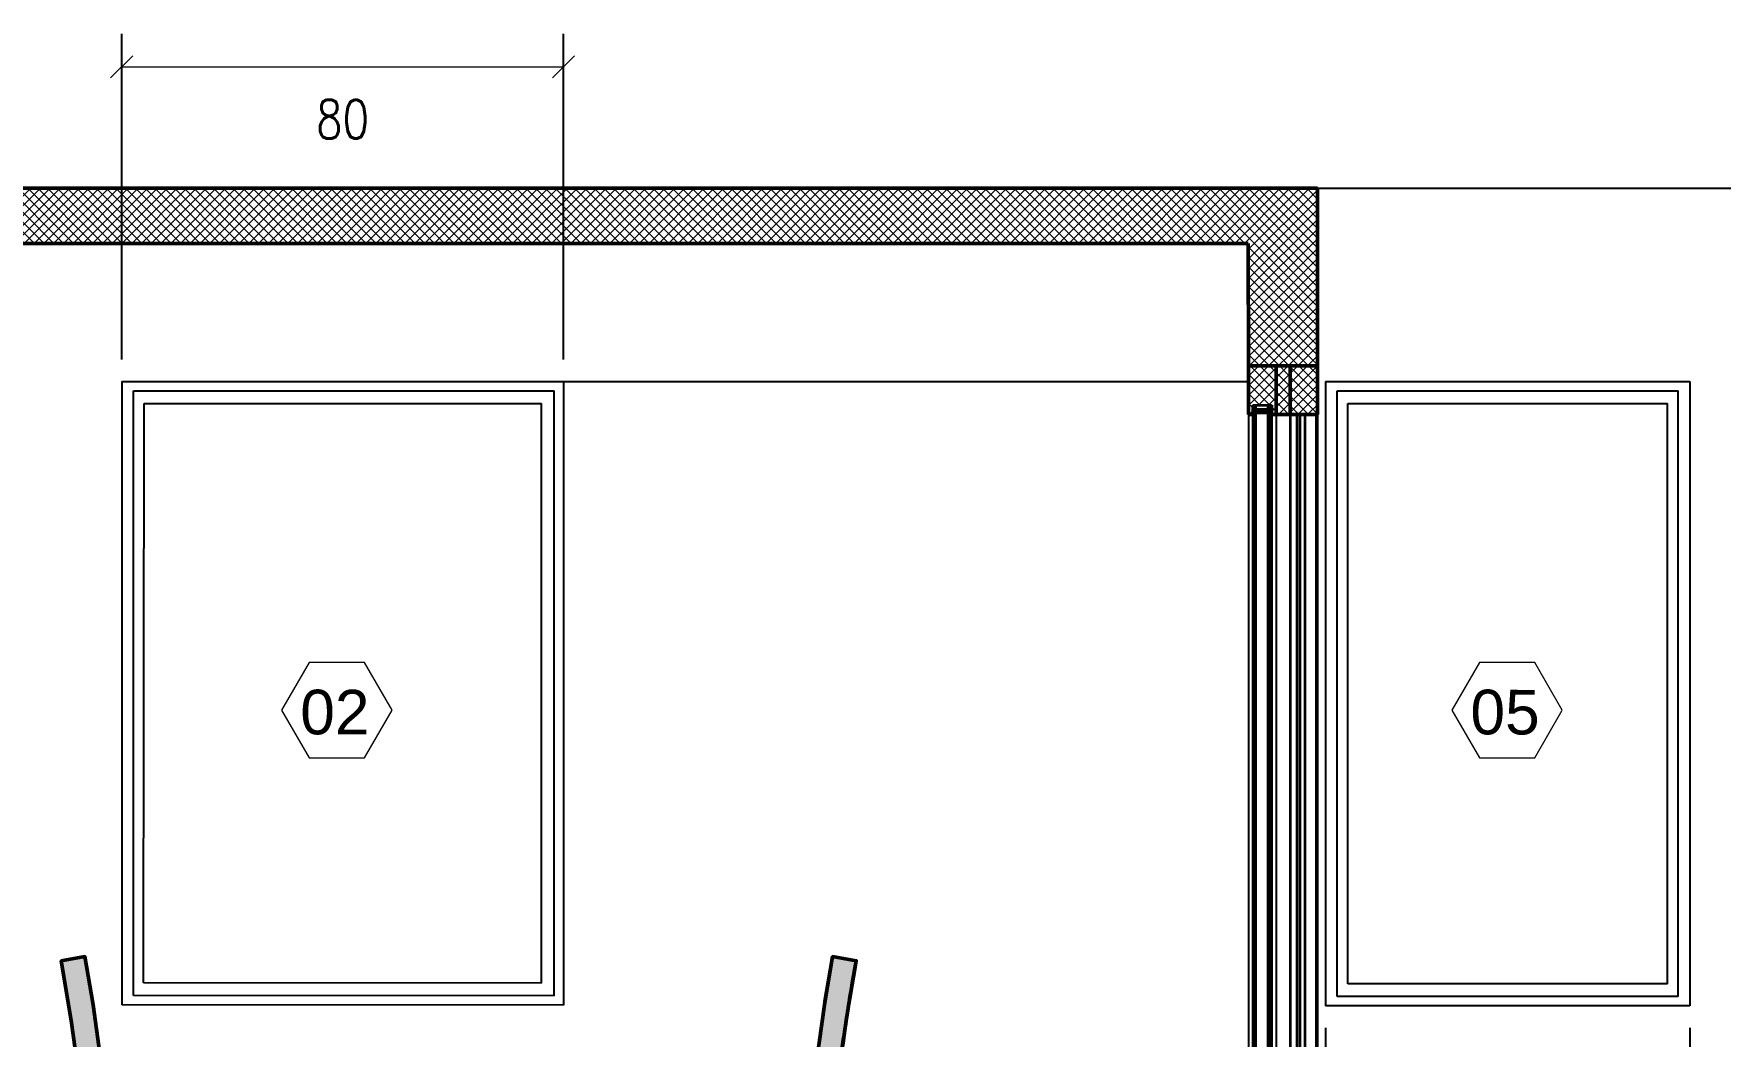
# Model space of a CAD drawing. Header units: inches. Extents: x -1721 to -596, y -6348 to -3031.
# Drawn here: x -917.102 to -914.048, y -3169.454 to -3167.638 of the extents above; entities that cross this region are included whole.
import ezdxf

# ---------------------------------------------------------------- set-up
doc = ezdxf.new("R2010")
doc.units = ezdxf.units.IN
doc.header["$MEASUREMENT"] = 0
for name, color, linetype, lineweight in [('$0$AA - montanti', 7, 'Continuous', 35), ('$0$AA - pareti sezionate', 236, 'Continuous', 50), ('$0$AA - serramenti e porte', 4, 'Continuous', 25), ('$0$AA - struttura finestre', 6, 'Continuous', 25), ('$0$AA pareti non sezionate', 2, 'Continuous', 25), ('$0$J- pareti sezionate', 7, 'Continuous', 50), ('$0$SEZIONE ARREDO', 8, 'Continuous', 25), ('$1$AA - linee quote', 3, 'Continuous', 13), ('$2$A-GLAZ-FULL', 4, 'Continuous', 25), ('$2$A-SECT-PATT', 8, 'Continuous', 18)]:
    doc.layers.add(name, color=color, linetype=linetype, lineweight=lineweight)
doc.layers.add('$0$SEZIONE ARREDO_Num_Penna__251', color=7, linetype='Continuous', lineweight=18, true_color=0x656565)
doc.styles.add('$0$ARIAL', font='Arial.ttf')
doc.styles.add('$4$E-ROMANS', font='romans.shx', dxfattribs={"width": 0.8})
doc.dimstyles.new('$0$E-0100_TICK_12', dxfattribs={"dimscale": 0.001, "dimtxt": 70, "dimasz": 40, "dimexe": 60, "dimexo": 40, "dimgap": 60, "dimtad": 4, "dimdec": 0, "dimlfac": 100, "dimzin": 0, "dimdsep": 46, "dimtxsty": '$4$E-ROMANS', "dimblk": 'OBLIQUE', "dimblk1": 'OBLIQUE', "dimblk2": 'OBLIQUE', "dimcen": 60, "dimclrd": 256, "dimclre": 256, "dimclrt": 256, "dimadec": 0, "dimazin": 0, "dimtfac": 1, "dimtdec": 0, "dimtmove": 1, "dimatfit": 3, "dimldrblk": '$0$_Open90', "dimfxl": 1, "dimtfill": 1, "dimtolj": 1, "dimtzin": 0, "dimlwd": -1, "dimarcsym": 0})

# ---------------------------------------------------------------- blocks, each defined once
blk = doc.blocks.new('_Oblique')
at = {"color": 0, "linetype": 'ByBlock', "lineweight": -2}
blk.add_line((-0.5, -0.5), (0.5, 0.5), dxfattribs=at)
blk = doc.blocks.new('*D1058')
at = {"layer": '$1$AA - linee quote', "linetype": 'Continuous', "lineweight": -2, "transparency": 16777216}
for p, q in [((-916.9428608176185, -3168.228350579252), (-916.9428608176185, -3167.638175620639)), ((-916.1428608176317, -3168.22825057925), (-916.1428608176317, -3167.638175620639))]:
    blk.add_line(p, q, dxfattribs=at)
at = {"layer": '$1$AA - linee quote', "transparency": 16777216}
blk.add_line((-916.9428608176185, -3167.698175620639), (-916.1428608176317, -3167.698175620639), dxfattribs=at)
at = {"layer": 'DEFPOINTS', "color": 0, "linetype": 'Continuous', "transparency": 16777216}
for p in [(-916.1428608176317, -3167.698175620639), (-916.9428608176185, -3168.268350579252), (-916.1428608176317, -3168.26825057925, -2.978688645137255e-06)]:
    blk.add_point(p, dxfattribs=at)
at = {"layer": '$1$AA - linee quote', "linetype": 'Continuous', "transparency": 16777216, "xscale": 0.04, "yscale": 0.04, "zscale": 0.04, "rotation": 180}
blk.add_blockref('_Oblique', (-916.9428608176185, -3167.698175620639), dxfattribs=at)
at = {"layer": '$1$AA - linee quote', "linetype": 'Continuous', "transparency": 16777216, "xscale": 0.04, "yscale": 0.04, "zscale": 0.04}
blk.add_blockref('_Oblique', (-916.1428608176317, -3167.698175620639), dxfattribs=at)
at = {"layer": '$1$AA - linee quote', "linetype": 'Continuous', "transparency": 16777216, "insert": (-916.5428608176251, -3167.793175620639), "char_height": 0.07, "attachment_point": 5, "style": '$4$E-ROMANS', "bg_fill": 3, "box_fill_scale": 1.25, "bg_fill_color": 256, "bg_fill_true_color": 13158600, "bg_fill_transparency": 0}
blk.add_mtext('\\A1;80', dxfattribs=at)
blk = doc.blocks.new('$0$_Open90')
at = {"color": 0, "linetype": 'ByBlock', "lineweight": -2}
for p, q in [((-19.68503937007874, 19.68503937007874), (0, 0)), ((0, 0), (-39.37007874015748, 0)), ((0, 0), (-19.68503937007874, -19.68503937007874))]:
    blk.add_line(p, q, dxfattribs=at)
blk = doc.blocks.new('*D1059')
at = {"layer": '$1$AA - linee quote', "linetype": 'Continuous', "lineweight": -2, "transparency": 16777216}
for p, q in [((-914.7625693352575, -3169.438980298807), (-914.7625693352575, -3170.766134355539)), ((-914.102860609054, -3169.438980298807), (-914.102860609054, -3170.766134355539))]:
    blk.add_line(p, q, dxfattribs=at)
at = {"layer": '$1$AA - linee quote', "transparency": 16777216}
blk.add_line((-914.7625693352575, -3170.706134355539), (-914.102860609054, -3170.706134355539), dxfattribs=at)
at = {"layer": 'DEFPOINTS', "color": 0, "linetype": 'Continuous', "transparency": 16777216}
for p in [(-914.7625693352575, -3169.398980298807), (-914.102860609054, -3169.398980298807), (-914.102860609054, -3170.706134355539)]:
    blk.add_point(p, dxfattribs=at)
at = {"layer": '$1$AA - linee quote', "linetype": 'Continuous', "transparency": 16777216, "xscale": 0.04, "yscale": 0.04, "zscale": 0.04, "rotation": 180}
blk.add_blockref('_Oblique', (-914.7625693352575, -3170.706134355539), dxfattribs=at)
at = {"layer": '$1$AA - linee quote', "linetype": 'Continuous', "transparency": 16777216, "xscale": 0.04, "yscale": 0.04, "zscale": 0.04}
blk.add_blockref('_Oblique', (-914.102860609054, -3170.706134355539), dxfattribs=at)
at = {"layer": '$1$AA - linee quote', "linetype": 'Continuous', "transparency": 16777216, "insert": (-914.4327149721557, -3170.801134355539), "char_height": 0.07, "attachment_point": 5, "style": '$4$E-ROMANS', "bg_fill": 3, "box_fill_scale": 1.25, "bg_fill_color": 256, "bg_fill_true_color": 13158600, "bg_fill_transparency": 0}
blk.add_mtext('\\A1;66', dxfattribs=at)

msp = doc.modelspace()

# ---------------------------------------------------------------- hatches: boundary and pattern name
at = {"layer": '$0$AA - montanti'}
h = msp.add_hatch(dxfattribs=at)
h.set_pattern_fill('ANSI31', color=256, scale=0.002000000000032016, angle=540)
h.set_pattern_definition([(224.9999999999996, (-914.8779917457808, -3168.322159637371), (0.0001767766952994666, -0.0001767766952994646), [])])
h.paths.add_polyline_path([(-914.8888726037701, -3168.321175377145), (-914.8888726047752, -3168.325175369505), (-914.8671108869381, -3168.325175374983), (-914.867110886783, -3168.321166056189), (-914.8691042242272, -3168.319143899756), (-914.8868401878385, -3168.319143899756)])
h.paths.add_polyline_path([(-914.8695230185826, -3168.320143899758), (-914.8681042242699, -3168.321585022567), (-914.868104224524, -3168.324175375077), (-914.88787260454, -3168.324175377018), (-914.8878726038894, -3168.321589726112), (-914.8864261095629, -3168.320143899758)], flags=16)
at = {"layer": '$0$J- pareti sezionate', "linetype": 'Continuous', "true_color": 0x656565}
h = msp.add_hatch(color=251, dxfattribs=at)
h.dxf.hatch_style = 1
h.paths.add_polyline_path([(-916.9702842839553, -3169.573549273645), (-916.9945552639118, -3169.397276653379), (-917.009376048399, -3169.310070160631), (-917.0522038711952, -3169.31774150194), (-917.034319477839, -3169.425629128773), (-917.0191562168771, -3169.534067549467), (-917.0058287986461, -3169.651609799459), (-917.0002625671594, -3169.758897915014), (-916.9994649334513, -3169.798169731784), (-916.9771654630455, -3169.798168050062), (-916.9561695731137, -3169.798168050062), (-916.9604653602936, -3169.668218145474)])
at = {"layer": '$0$SEZIONE ARREDO_Num_Penna__251', "linetype": 'Continuous', "lineweight": 18, "true_color": 0x656565}
h = msp.add_hatch(color=251, dxfattribs=at)
edge = h.paths.add_edge_path()
edge.add_line((-915.6703032947067, -3169.397159364841), (-915.6945742746638, -3169.573431985107))
edge.add_line((-915.6945742746638, -3169.573431985107), (-915.704393198325, -3169.668100856938))
edge.add_line((-915.704393198325, -3169.668100856938), (-915.7086894229176, -3169.79806399355))
edge.add_line((-915.7086894229176, -3169.79806399355), (-915.6653936254766, -3169.798052507356))
edge.add_arc((-913.8433943968615, -3169.803748412618), 1.822008131817887, 172.5609703614816, 179.8208834209486, ccw=False)
edge.add_arc((-925.5555417847505, -3168.275295888252), 9.989450866571262, 352.5655395532592, 352.761586796096)
edge.add_arc((-911.362871849306, -3170.07754152011), 4.317189882804461, 169.861904000301, 172.7665042774615, ccw=False)
edge.add_line((-915.6126546874235, -3169.317624213404), (-915.6554825102198, -3169.309952872096))
edge.add_line((-915.6554825102198, -3169.309952872096), (-915.6569068159561, -3169.317946799075))
edge.add_line((-915.6569068159561, -3169.317946799075), (-915.669358543728, -3169.391573109654))
edge.add_line((-915.669358543728, -3169.391573109654), (-915.6703032947067, -3169.397159364841))
at = {"layer": '$2$A-SECT-PATT', "true_color": 0x000000}
h = msp.add_hatch(dxfattribs=at)
h.set_pattern_fill('ANSI37', color=18, scale=0.1, angle=540)
h.set_pattern_definition([(224.9999999999999, (-952.9250715908724, -3236.068170914265), (0.008838834764831844, -0.008838834764831795), []), (314.9999999999999, (-952.9250715908724, -3236.068170914265), (0.008838834764831858, 0.008838834764831783), [])])
h.paths.add_polyline_path([(-914.8594566828858, -3168.31084635876), (-914.8594566828858, -3168.328078576992), (-914.7773027261647, -3168.328078576992), (-914.7773027261647, -3167.918250579249), (-917.7628608176336, -3167.918250579249), (-917.902860817637, -3167.918250579249), (-917.902860817637, -3170.268250579289), (-917.7628608176336, -3170.268250579289), (-917.7628608176336, -3168.018250579256), (-914.9027928782816, -3168.018250579256), (-914.9020977300761, -3168.328078576992), (-914.8948799382279, -3168.328078576992), (-914.8948799382279, -3168.31084635876)])

# ---------------------------------------------------------------- linework, layer by layer
at = {"layer": '$0$AA - montanti'}
for p, q in [((-914.8266077346, -3168.32807856719, -7.841645119175472e-06), (-914.8266077345896, -3170.144000569483, -7.841645119175472e-06)), ((-914.8147002497213, -3168.32807856719, -7.841645119175472e-06), (-914.8147002497213, -3170.144000569483, -7.841645119175472e-06)), ((-914.8095002497952, -3168.32807856719, -7.841645119175472e-06), (-914.8095002497952, -3170.144000569483, -7.841645119175472e-06)), ((-914.8002224971228, -3168.32807856719, -7.841645119175472e-06), (-914.8002224971228, -3170.144000569483, -7.841645119175472e-06)), ((-914.7792027472182, -3170.144000569483, -7.841645119175472e-06), (-914.7792027472182, -3168.32807856719, -7.841645119175472e-06)), ((-914.777202747241, -3170.144000569483, -7.841645119176581e-06), (-914.7773027261647, -3168.328078576984, -7.841645119175472e-06))]:
    msp.add_line(p, q, dxfattribs=at)
at = {"layer": '$0$AA - montanti', "ltscale": 255.9800074555778, "extrusion": (-0.0001668435556224, -1.488498061015345e-14, 0.9999999860816139)}
for points, elevation in [([(-914.8670953867078, -3168.311078583199), (-914.8671020492072, -3168.321166056178), (-914.8690953866801, -3168.31914389975), (-914.8868313505372, -3168.31914389975), (-914.8888637664969, -3168.321175377143), (-914.8888637639587, -3168.311078578732), (-914.8670953867078, -3168.311078583199)], 0.1292890824676047), ([(-914.8888637664969, -3168.321175377143), (-914.8868313505372, -3168.31914389975), (-914.8690953866801, -3168.31914389975), (-914.867095386707, -3168.321175375006), (-914.867095386707, -3168.325175374972), (-914.8888637675042, -3168.325175377105), (-914.8888637664969, -3168.321175377143)], 0.1292890824676042)]:
    msp.add_lwpolyline(points, dxfattribs=dict(at, elevation=elevation))
at = {"layer": '$0$AA - montanti'}
for points, elevation in [([(-914.8868401878385, -3168.31914389975), (-914.8691042242272, -3168.31914389975), (-914.867110886783, -3168.321166056178), (-914.8671108869381, -3168.325175374972), (-914.8888726047752, -3168.325175369497), (-914.8888726037701, -3168.321175377143), (-914.8868401878385, -3168.31914389975)], -0.02335389131368491), ([(-914.8864261095629, -3168.320143899747), (-914.8695230185826, -3168.320143899747), (-914.8681042242699, -3168.321585022562), (-914.868104224524, -3168.324175375068), (-914.88787260454, -3168.324175377007), (-914.8878726038894, -3168.321589726103), (-914.8864261095629, -3168.320143899747)], -0.02335382222739242)]:
    msp.add_lwpolyline(points, dxfattribs=dict(at, elevation=elevation))
at = {"layer": '$0$AA - montanti', "ltscale": 255.9800074555778, "extrusion": (-0.0001668435556224, -1.488498061015345e-14, 0.9999999860816139), "elevation": 0.1292890824676056}
msp.add_lwpolyline([(-914.8878637666023, -3168.321589726103), (-914.886417272253, -3168.320143899747), (-914.8695141810401, -3168.320143899747), (-914.8680953867072, -3168.321585022562), (-914.8680953867072, -3168.324175375068), (-914.887863767253, -3168.324175377007)], close=True, dxfattribs=at)
at = {"layer": '$0$AA - pareti sezionate'}
for p, q in [((-917.902860817637, -3167.918250579247), (-914.7773027261647, -3167.918250579247)), ((-914.7773027261647, -3168.220450579252), (-914.7773027261647, -3167.918250579247)), ((-917.7628608176336, -3168.01825057925), (-914.9027928782816, -3168.01825057925)), ((-914.9020977300761, -3168.240078567186, -7.841645119175472e-06), (-914.9027928782816, -3168.01825057925)), ((-914.9020977300761, -3168.32807856719, -7.841645119175472e-06), (-914.9020977300761, -3168.240078567186, -7.841645119174848e-06)), ((-914.9020977300761, -3168.240078567186, -7.841645119175472e-06), (-914.7773027261647, -3168.240078567186, -7.841645119133211e-06)), ((-914.8520977732786, -3168.32807856719, -7.841645119175472e-06), (-914.8520977732786, -3168.240078567186, -7.841645119175472e-06)), ((-914.8267077135233, -3168.328078576984, -7.841645119175472e-06), (-914.8267077135233, -3168.240078567186, -7.841645119175472e-06)), ((-914.7773027261647, -3168.240078567186, -7.841645119175472e-06), (-914.7773027261647, -3168.220450579252)), ((-914.7773027263939, -3168.328074231477, -7.841645119175455e-06), (-914.7773027263939, -3168.240078567186, -7.841645119147093e-06)), ((-914.9020977300761, -3168.32807856719, -7.841645119175472e-06), (-914.8948799382279, -3168.32807856719, -7.841645119175472e-06)), ((-914.7773027263939, -3168.328074231477, -7.841645119175455e-06), (-914.8594566828858, -3168.328074231477, -7.80849890749479e-06))]:
    msp.add_line(p, q, dxfattribs=at)
at = {"layer": '$0$AA - serramenti e porte'}
for p, q in [((-914.7628608175844, -3168.268350579252), (-914.609723568333, -3168.268311099659)), ((-914.7628608175844, -3168.268350579252), (-914.7628608175844, -3169.398980298807)), ((-914.609723568333, -3168.268311099659), (-914.102860609054, -3168.268263677616, -2.334014348062972e-06)), ((-914.102860609054, -3168.268350579252), (-914.102860609054, -3169.398980298807)), ((-916.9214182746689, -3168.285045051806), (-916.7897192630163, -3168.285011099103)), ((-916.921404678041, -3169.380555329615), (-916.9214182746689, -3168.285045051806)), ((-916.7897235683654, -3168.285011099659), (-916.1595245285324, -3168.285011099659)), ((-916.1595245285324, -3169.381176979876), (-916.1595245285324, -3168.285011099505)), ((-914.7414182746357, -3168.285045051807), (-914.609719262984, -3168.285011099104)), ((-914.7414182746357, -3169.382280298811), (-914.7414182746357, -3168.285045051807)), ((-914.609723568333, -3168.28501109966), (-914.1243031520027, -3168.285045051807)), ((-914.1243031520027, -3169.382280298811), (-914.1243031520027, -3168.285045051807)), ((-916.9031020632876, -3169.35760539484), (-916.9022456785466, -3168.308040109769)), ((-916.9022516080679, -3168.308040111301), (-916.7897133334972, -3168.308011098338)), ((-916.7897235683654, -3168.308011099658), (-916.1824893893438, -3168.308011099472)), ((-916.1824570547201, -3169.358193399608), (-916.1824893893438, -3168.308011099502)), ((-914.9020977300761, -3168.32807856719, -7.841645119175472e-06), (-914.9020977300722, -3168.504365861414, -7.841645119175472e-06)), ((-914.8520977732786, -3168.32807856719, -7.841645119175472e-06), (-914.8519977943546, -3170.144000579277, -7.841645119175472e-06)), ((-914.7222516080315, -3168.308040111302), (-914.6097133334623, -3168.308011098341)), ((-914.7222516080315, -3169.359280298811), (-914.7222456785134, -3168.308040109771)), ((-914.609723568333, -3168.30801109966), (-914.143475748126, -3168.308040109771)), ((-914.1434698186049, -3169.359280298811), (-914.143475748126, -3168.308040109771)), ((-914.9020977335541, -3168.504365861414, -7.841645119175472e-06), (-914.9020977335502, -3170.143769480478, -7.841645119175472e-06)), ((-916.1824570547201, -3169.358193399608), (-916.9031020632876, -3169.35760539484)), ((-914.1434698186209, -3169.359277034187), (-914.7222516080315, -3169.359280298811)), ((-916.1430155232453, -3169.397854172167), (-916.9428608176166, -3169.397201544533)), ((-916.1595245285324, -3169.381190461364), (-916.921404678041, -3169.380555329634)), ((-914.1243031520027, -3169.382280298811), (-914.7414182746357, -3169.382280298811))]:
    msp.add_line(p, q, dxfattribs=at)
at = {"layer": '$0$AA - struttura finestre', "extrusion": (-0.0001668435556224, -1.488498061015345e-14, 0.9999999860816139)}
for p, q in [((-914.8938786136488, -3168.311078567191, -7.841645119175472e-06), (-914.8938784623457, -3170.161000579276, -7.841645119175472e-06)), ((-914.8898783769931, -3168.311078578732, -7.841645119175472e-06), (-914.8938783769385, -3168.311078578732, -7.841645119175472e-06)), ((-914.892878613662, -3168.311078567191, -7.841645119175472e-06), (-914.8928784623589, -3170.161000579276, -7.841645119175472e-06)), ((-914.8918786136752, -3168.311078567191, -7.841645119175472e-06), (-914.8918784623721, -3170.161000579276, -7.841645119175472e-06)), ((-914.8908786136866, -3168.311078567191, -7.841645119175472e-06), (-914.8908784623839, -3170.161000579276, -7.841645119175472e-06)), ((-914.8898786137034, -3168.311078567191, -7.841645119175472e-06), (-914.8898784624004, -3170.161000579276, -7.841645119175472e-06)), ((-914.8888785189922, -3168.312080141014, -7.841645119175472e-06), (-914.8898783769931, -3168.311078578732, -7.841645119175472e-06)), ((-914.8888776483816, -3168.325175377105, -7.841645119175472e-06), (-914.8888798516916, -3170.146903769362, -7.841645119175472e-06)), ((-914.8671042242827, -3170.146903771495, -4.209731697887854e-06), (-914.8671108869381, -3168.325175374972, -0.02335389131368491)), ((-914.8661081186237, -3170.161000567738, -7.807271158051684e-06), (-914.8661081189329, -3168.311078578732, -7.807271158051684e-06)), ((-914.865108118681, -3170.161000567735, -7.807271158051684e-06), (-914.8651081189901, -3168.311078578732, -7.807271158051684e-06)), ((-914.8641081186963, -3170.161000567735, -7.807271158051684e-06), (-914.8641081190085, -3168.311078578732, -7.807271158051684e-06)), ((-914.8641081183277, -3168.311078578732, -7.807271158051684e-06), (-914.8641081182946, -3170.161000567735, -7.807271158051684e-06)), ((-914.8641081194646, -3168.311078578732, -7.807271158051684e-06), (-914.864108118962, -3170.161000567735, -7.807271158051684e-06)), ((-914.864108118174, -3168.311078578732, -7.807271158051684e-06), (-914.8641081182451, -3170.161000567735, -7.807271158051684e-06)), ((-914.8641081208644, -3168.311078578732, -7.807271158051684e-06), (-914.8641081215454, -3170.161000567735, -7.807271158051684e-06)), ((-914.8637281187226, -3170.161000567735, -7.807271158051684e-06), (-914.8637281180406, -3168.311078578732, -7.807271158051684e-06)), ((-914.8637281192366, -3170.161000567735, -7.807271158051684e-06), (-914.8637281174686, -3168.311078578732, -7.807271158051684e-06)), ((-914.8637273405723, -3170.161000567735, -7.807271158051684e-06), (-914.8637273408832, -3168.311078578732, -7.807271158051684e-06)), ((-914.862727340584, -3170.161000567735, -7.807271158051684e-06), (-914.8627273408931, -3168.311078578732, -7.807271158051684e-06)), ((-914.8617273406412, -3170.161000567735, -7.807271158051684e-06), (-914.8617273409503, -3168.311078578732, -7.807271158051684e-06)), ((-914.8607273407091, -3170.16100056773, -7.807271158051684e-06), (-914.8607273409973, -3168.311078578732, -7.807271158051684e-06)), ((-914.8597273398324, -3168.312078583475, -7.807271158051684e-06), (-914.8597273398038, -3170.16000056236, -7.807271158051684e-06))]:
    msp.add_line(p, q, dxfattribs=at)
at = {"layer": '$0$AA - struttura finestre'}
for p, q in [((-914.8607273409973, -3168.311078578732, -7.807271158051684e-06), (-914.8671042242819, -3168.311078583199, -0.02335059849530602)), ((-914.8597273398324, -3168.312078583475, -7.807271158051684e-06), (-914.8607273409973, -3168.311078578732, -7.807271158051684e-06))]:
    msp.add_line(p, q, dxfattribs=at)
at = {"layer": '$0$AA - struttura finestre', "elevation": -7.841645119175472e-06}
msp.add_lwpolyline([(-914.8938783769385, -3168.311078578732), (-914.8948799382279, -3168.31207859495), (-914.8948799382008, -3170.16000055215), (-914.8938783775403, -3170.161000567735)], dxfattribs=at)
at = {"layer": '$0$AA - struttura finestre', "const_width": 0.0003000000000048024, "elevation": -7.807271158051684e-06}
msp.add_lwpolyline([(-914.8639181206735, -3170.161000567735), (-914.8639181189044, -3168.311078578732)], dxfattribs=at)
at = {"layer": '$0$AA pareti non sezionate'}
for p, q in [((-914.7773027261647, -3167.918250579247), (-911.7603549951898, -3167.918250579247)), ((-916.1428608176317, -3168.26825057925, -2.978688645137255e-06), (-914.9020977300761, -3168.26825057925, -7.841645119175309e-06))]:
    msp.add_line(p, q, dxfattribs=at)
at = {"layer": '$0$J- pareti sezionate'}
for p, q in [((-915.6554825102198, -3169.309952872096), (-915.6126546874237, -3169.317624213404)), ((-915.6703032947067, -3169.397159364841), (-915.669358543728, -3169.391573109654))]:
    msp.add_line(p, q, dxfattribs=at)
at = {"layer": '$0$J- pareti sezionate', "flags": 128}
for points in [[(-915.7086928627401, -3169.798168050063), (-915.704393198325, -3169.668100856938), (-915.6945742746634, -3169.573431985107), (-915.6703032947067, -3169.397159364841), (-915.6569068159561, -3169.317946799075), (-915.6554825102198, -3169.309952872096)], [(-915.6670065908589, -3169.377666155082), (-915.6569068159561, -3169.317946799075), (-915.6554825102198, -3169.309952872096)]]:
    msp.add_lwpolyline(points, dxfattribs=at)
msp.add_lwpolyline([(-915.6703032947067, -3169.397159364841), (-915.6945742746638, -3169.573431985107), (-915.704393198325, -3169.668100856938), (-915.7086894229176, -3169.79806399355), (-915.6653936254766, -3169.798052507356, -0.03168794641839276), (-915.6500670457201, -3169.567851036039, 0.0008554176778871877), (-915.6457023430612, -3169.533950271146, -0.01267438817901934), (-915.6126546874235, -3169.317624213404), (-915.6554825102198, -3169.309952872096), (-915.6569068159561, -3169.317946799075), (-915.669358543728, -3169.391573109654)], format="xyb", close=True, dxfattribs=at)
at = {"layer": '$0$J- pareti sezionate', "color": 7, "linetype": 'Continuous', "true_color": 0xffffff}
msp.add_lwpolyline([(-916.9994649347628, -3169.798169731785), (-916.9561656958767, -3169.798285338603), (-916.9604653602936, -3169.668218145478), (-916.9702842839553, -3169.573549273648), (-916.9945552639118, -3169.397276653383), (-917.009376048399, -3169.310070160634), (-917.0522038711952, -3169.317741501943), (-917.034319477839, -3169.425629128777), (-917.0191562168771, -3169.53406754947), (-917.0058287986461, -3169.651609799463), (-917.0002625671594, -3169.758897915017), (-916.9994649334513, -3169.79816973179)], dxfattribs=at)
at = {"layer": '$0$J- pareti sezionate'}
msp.add_open_spline([(-915.6126311402859, -3169.31749276214), (-915.6199544985486, -3169.358372573582), (-915.6255433216832, -3169.392031838656), (-915.630025559279, -3169.420928724704), (-915.6345077968749, -3169.449825610752), (-915.6378834489312, -3169.473960117778), (-915.6407803072433, -3169.495819424137), (-915.6422287363988, -3169.506749077317), (-915.6435574671264, -3169.517109930322), (-915.6448472066977, -3169.527232227622), (-915.6461369462688, -3169.537354524925), (-915.6473876946818, -3169.547238266536), (-915.6486695889179, -3169.557129222799), (-915.6499514831535, -3169.567020179062), (-915.6512645231588, -3169.576918349998), (-915.6525578724879, -3169.587075178163), (-915.6538512218169, -3169.597232006328), (-915.6551248805266, -3169.607647491663), (-915.6563406814159, -3169.618659719358), (-915.6575564823046, -3169.629671947045), (-915.6587144255094, -3169.64128091692), (-915.6597724596608, -3169.653800811896), (-915.6608304938134, -3169.666320706884), (-915.6617886187009, -3169.679751527111), (-915.6626027832586, -3169.694406727545), (-915.663416947816, -3169.709061927978), (-915.6640871522136, -3169.724941508835), (-915.6645682088133, -3169.742351296491), (-915.6650382917613, -3169.759363939726), (-915.665327758345, -3169.777837772504), (-915.6653936254766, -3169.798052507356)], degree=3, knots=[0, 0, 0, 0, 1, 1, 1, 2, 2, 2, 3, 3, 3, 4, 4, 4, 5, 5, 5, 6, 6, 6, 7, 7, 7, 8, 8, 8, 9, 9, 9, 10, 10, 10, 10], dxfattribs=at)
at = {"layer": '$0$SEZIONE ARREDO'}
for p, q in [((-914.8948799382279, -3168.32807856719, -7.841645119175472e-06), (-914.8948799382279, -3168.310846358754, -7.841645119175472e-06)), ((-914.8948799382279, -3168.310846358754, -7.841645119175472e-06), (-914.8594566828858, -3168.310846358754, -7.841645119175472e-06)), ((-914.8594566828858, -3168.310846358754, -7.841645119175472e-06), (-914.8594566828858, -3168.32807856719, -7.808490565636606e-06))]:
    msp.add_line(p, q, dxfattribs=at)
at = {"layer": '$1$AA - linee quote'}
for points in [[(-916.4531585418539, -3168.863547215754), (-916.5031585418527, -3168.776944675375), (-916.6031585418532, -3168.776944675375), (-916.6531585418542, -3168.863547215754), (-916.6031585418532, -3168.950149756133), (-916.5031585418527, -3168.950149756133)], [(-914.3339278843441, -3168.863547215754), (-914.3839278843426, -3168.776944675375), (-914.4839278843427, -3168.776944675375), (-914.533927884344, -3168.863547215754), (-914.4839278843427, -3168.950149756133), (-914.3839278843426, -3168.950149756133)]]:
    msp.add_lwpolyline(points, close=True, dxfattribs=at)
at = {"layer": '$2$A-GLAZ-FULL', "color": 7, "true_color": 0xffffff}
msp.add_line((-914.7773027261647, -3168.328078576984, -7.841645119175472e-06), (-914.7773027261647, -3168.240078567186, -7.841645119175472e-06), dxfattribs=at)
at = {"layer": '$2$A-GLAZ-FULL'}
msp.add_line((-914.102860609054, -3169.398980298807, -2.460340026113128e-06), (-914.7625693352575, -3169.398980298807), dxfattribs=at)

# ---------------------------------------------------------------- texts
at = {"layer": '$1$AA - linee quote', "style": '$0$ARIAL'}
for s, p in [('02', (-916.6195987998306, -3168.907247324837)), ('05', (-914.5003681423204, -3168.907247324837))]:
    msp.add_text(s, height=0.08073788053303897, rotation=359.8326320623418, dxfattribs=at).set_placement(p)

# ---------------------------------------------------------------- next in the draw order: dimensions: what is measured, and where the dimension line sits
at = {"layer": '$1$AA - linee quote', "color": 7, "linetype": 'Continuous', "true_color": 0xffffff}
for base, p1, p2, picture, middle in [((-916.1428608176317, -3167.698175620639), (-916.9428608176185, -3168.268350579252), (-916.1428608176317, -3168.26825057925, -2.978688645137255e-06), '*D1058', (-916.5428608176251, -3167.793175620639)), ((-914.102860609054, -3170.706134355539), (-914.7625693352575, -3169.398980298807), (-914.102860609054, -3169.398980298807), '*D1059', (-914.4327149721557, -3170.801134355539))]:
    dim = msp.add_linear_dim(base=base, p1=p1, p2=p2, dimstyle='$0$E-0100_TICK_12', dxfattribs=at)
    dim.commit()
    dim.dimension.update_dxf_attribs({"geometry": picture, "text_midpoint": middle})

# ---------------------------------------------------------------- next in the draw order: linework, layer by layer
at = {"layer": '$0$AA - serramenti e porte'}
for p, q in [((-916.9428608176175, -3168.26835057925), (-916.7897235683654, -3168.268311099656)), ((-916.9428608176175, -3168.26835057925), (-916.9428608176166, -3169.397201544536)), ((-916.7897235683654, -3168.268311099656), (-916.1428608176293, -3168.26825057925)), ((-916.1428608176293, -3168.26825057925), (-916.1428608176293, -3169.397854298399))]:
    msp.add_line(p, q, dxfattribs=at)

doc.saveas('drawing.dxf')
